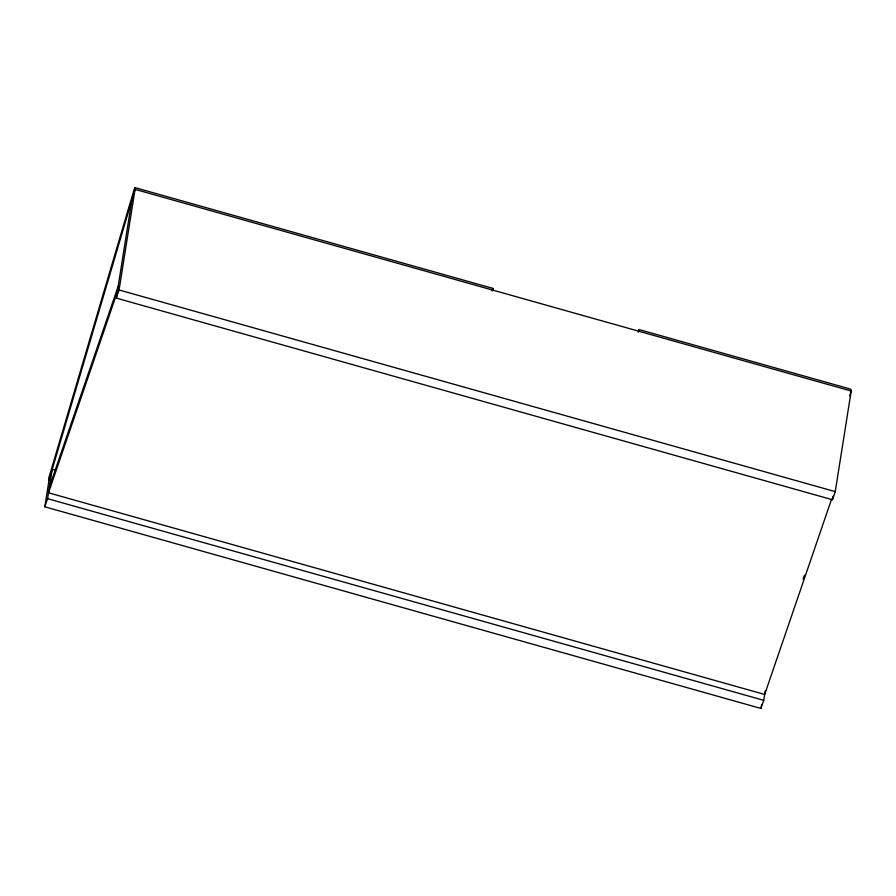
<?xml version="1.0" encoding="UTF-8"?>
<svg xmlns="http://www.w3.org/2000/svg" width="896" height="896" viewBox="0 0 896 896"><rect width="100%" height="100%" fill="white"/><g stroke="black" fill="none" stroke-linecap="round" stroke-linejoin="round"><path stroke-width="1.34" d="M765.229 690.939L763.739 700.325L760.95 708.456L44.8 506.8L49.022 480.234L135.05 189.37L134.702 187.544L492.946 288.411L493.293 290.248M44.8 506.8L47.589 498.669L52.248 469.325L56.09 470.411M638.221 332.192L639.005 329.549L850.853 389.2L851.2 391.026L835.24 491.624L832.451 499.755L116.301 298.099L131.824 200.278M116.301 298.099L119.078 289.968L135.05 189.37L851.2 391.026L849.766 395.875M760.95 708.456L761.589 704.469M832.451 499.755L833.011 496.238M134.702 187.544L48.664 478.397L49.022 480.234M492.162 291.066L492.946 288.411M49.448 486.931L118.16 286.362M117.23 292.23L48.518 492.8L764.669 694.456L831.578 499.162M803.118 579.062L804.474 575.109M119.078 289.968L835.24 491.624M47.589 498.669L763.739 700.325M639.005 329.549L639.352 331.374"/></g></svg>
